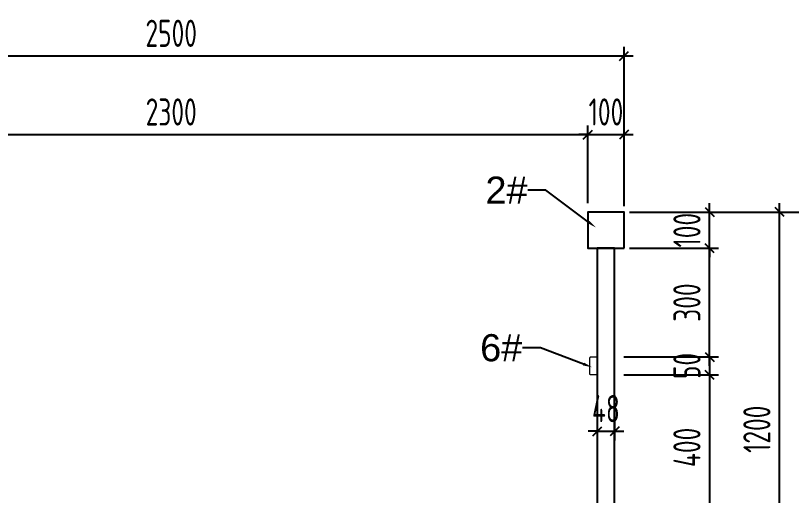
# Model space of a CAD drawing. Header units: millimetres. Extents: x 136606 to 1229059, y 82794 to 127566.
# Drawn here: x 852348 to 856632, y 115875 to 118527 of the extents above; entities that cross this region are included whole.
import ezdxf
from ezdxf import colors
from ezdxf.entities.mleader import LeaderData, LeaderLine
from ezdxf.math import Vec2, Vec3

# ---------------------------------------------------------------- set-up
doc = ezdxf.new("R2010")
doc.units = ezdxf.units.MM
doc.layers.add('型材', color=7, linetype='Continuous', lineweight=15)
for name, color, linetype in [('标注', 9, 'Continuous'), ('铝横梁', 220, 'Continuous'), ('铝通', 4, 'Continuous')]:
    doc.layers.add(name, color=color, linetype=linetype)
doc.styles.add('Arial', font='arial.ttf')
doc.styles.add('hztxt', font='ros1.shx', dxfattribs={"width": 0.8, "bigfont": 'hztxt.shx'})
doc.dimstyles.new('DIM-50-SC0.5', dxfattribs={"dimscale": 50, "dimtxt": 3, "dimasz": 1, "dimexe": 1, "dimexo": 1, "dimgap": 1, "dimtad": 1, "dimdec": 1, "dimlfac": 0.5, "dimdsep": 46, "dimtxsty": 'hztxt', "dimblk": 'OBLIQUE', "dimcen": 0, "dimdle": 1, "dimclrd": 9, "dimclre": 9, "dimclrt": 2, "dimadec": 1, "dimazin": 0, "dimtfac": 1, "dimtdec": 1, "dimtix": 1, "dimtmove": 2, "dimatfit": 3, "dimldrblk": 'OBLIQUE', "dimfxl": 15, "dimtolj": 1, "dimtzin": 0, "dimarcsym": 1})

# ---------------------------------------------------------------- blocks, each defined once
blk = doc.blocks.new('_Oblique')
at = {"color": 0, "linetype": 'ByBlock', "lineweight": -2}
blk.add_line((-0.5, -0.5), (0.5, 0.5), dxfattribs=at)
blk = doc.blocks.new('*D1063')
at = {"layer": 'Defpoints', "color": 0, "transparency": 16777216}
for p in [(855507.8, 117869.1), (850907.8, 117441.2), (855507.8, 117441.2)]:
    blk.add_point(p, dxfattribs=at)
at = {"layer": '标注', "color": 9, "lineweight": -2, "transparency": 16777216}
for p, q in [((850907.8, 117491.2), (850907.8, 117919.1)), ((855507.8, 117491.2), (855507.8, 117919.1)), ((850857.8, 117869.1), (855557.8, 117869.1))]:
    blk.add_line(p, q, dxfattribs=at)
at = {"layer": '标注', "color": 9, "lineweight": -2, "transparency": 16777216, "xscale": 50, "yscale": 50, "zscale": 50, "rotation": 180}
blk.add_blockref('_Oblique', (850907.8, 117869.1), dxfattribs=at)
at = {"layer": '标注', "color": 9, "lineweight": -2, "transparency": 16777216, "xscale": 50, "yscale": 50, "zscale": 50}
blk.add_blockref('_Oblique', (855507.8, 117869.1), dxfattribs=at)
at = {"layer": '标注', "color": 2, "transparency": 16777216, "insert": (853207.8, 117994.1), "char_height": 150, "attachment_point": 5, "style": 'hztxt'}
blk.add_mtext('\\A1;2300', dxfattribs=at)
blk = doc.blocks.new('*D1064')
at = {"layer": 'Defpoints', "color": 0, "transparency": 16777216}
for p in [(855707.8, 117869.1), (855507.8, 117441.2, 0), (855707.8, 117423.2)]:
    blk.add_point(p, dxfattribs=at)
at = {"layer": '标注', "color": 9, "lineweight": -2, "transparency": 16777216}
for p, q in [((855507.8, 117491.2), (855507.8, 117919.1)), ((855707.8, 117473.2), (855707.8, 117919.1)), ((855507.8, 117869.1), (855457.8, 117869.1)), ((855507.8, 117869.1), (855707.8, 117869.1)), ((855707.8, 117869.1), (855757.8, 117869.1))]:
    blk.add_line(p, q, dxfattribs=at)
at = {"layer": '标注', "color": 9, "lineweight": -2, "transparency": 16777216, "xscale": 50, "yscale": 50, "zscale": 50}
blk.add_blockref('_Oblique', (855507.8, 117869.1), dxfattribs=at)
at = {"layer": '标注', "color": 9, "lineweight": -2, "transparency": 16777216, "xscale": 50, "yscale": 50, "zscale": 50, "rotation": 180}
blk.add_blockref('_Oblique', (855707.8, 117869.1), dxfattribs=at)
at = {"layer": '标注', "color": 2, "transparency": 16777216, "insert": (855607.8, 117994.1), "char_height": 150, "attachment_point": 5, "style": 'hztxt'}
blk.add_mtext('\\A1;100', dxfattribs=at)
blk = doc.blocks.new('*D1065')
at = {"layer": 'Defpoints', "color": 0, "transparency": 16777216}
for p in [(855707.8, 118303.6), (850707.8, 117441.2), (855707.8, 117441.2)]:
    blk.add_point(p, dxfattribs=at)
at = {"layer": '标注', "color": 9, "lineweight": -2, "transparency": 16777216}
for p, q in [((850707.8, 117491.2), (850707.8, 118353.6)), ((855707.8, 117491.2), (855707.8, 118353.6)), ((850657.8, 118303.6), (855757.8, 118303.6))]:
    blk.add_line(p, q, dxfattribs=at)
at = {"layer": '标注', "color": 9, "lineweight": -2, "transparency": 16777216, "xscale": 50, "yscale": 50, "zscale": 50, "rotation": 180}
blk.add_blockref('_Oblique', (850707.8, 118303.6), dxfattribs=at)
at = {"layer": '标注', "color": 9, "lineweight": -2, "transparency": 16777216, "xscale": 50, "yscale": 50, "zscale": 50}
blk.add_blockref('_Oblique', (855707.8, 118303.6), dxfattribs=at)
at = {"layer": '标注', "color": 2, "transparency": 16777216, "insert": (853207.8, 118428.6), "char_height": 150, "attachment_point": 5, "style": 'hztxt'}
blk.add_mtext('\\A1;2500', dxfattribs=at)
blk = doc.blocks.new('*D1067')
at = {"layer": 'Defpoints', "color": 0, "transparency": 16777216}
for p in [(855687.7, 117441.2), (856566.3, 117441.2), (855687.7, 115041.2)]:
    blk.add_point(p, dxfattribs=at)
at = {"layer": '标注', "color": 9, "lineweight": -2, "transparency": 16777216}
for p, q in [((856566.3, 114991.2), (856566.3, 117491.2)), ((855737.7, 117441.2), (856616.3, 117441.2)), ((855737.7, 115041.2), (856616.3, 115041.2))]:
    blk.add_line(p, q, dxfattribs=at)
at = {"layer": '标注', "color": 9, "lineweight": -2, "transparency": 16777216, "xscale": 50, "yscale": 50, "zscale": 50}
for p, rotation in [((856566.3, 117441.2), 90), ((856566.3, 115041.2), 270)]:
    blk.add_blockref('_Oblique', p, dxfattribs=dict(at, rotation=rotation))
at = {"layer": '标注', "color": 2, "transparency": 16777216, "insert": (856441.3, 116241.2), "char_height": 150, "attachment_point": 5, "rotation": 90, "style": 'hztxt'}
blk.add_mtext('\\A1;1200', dxfattribs=at)
blk = doc.blocks.new('*D1068')
at = {"layer": 'Defpoints', "color": 0, "transparency": 16777216}
for p in [(855687.7, 117441.2, 0), (855687.7, 114841.2, 0), (856911.4, 114841.2)]:
    blk.add_point(p, dxfattribs=at)
at = {"layer": '标注', "color": 9, "lineweight": -2, "transparency": 16777216}
for p, q in [((856911.4, 117491.2), (856911.4, 114791.2)), ((855737.7, 117441.2), (856961.4, 117441.2)), ((855737.7, 114841.2), (856961.4, 114841.2))]:
    blk.add_line(p, q, dxfattribs=at)
at = {"layer": '标注', "color": 9, "lineweight": -2, "transparency": 16777216, "xscale": 50, "yscale": 50, "zscale": 50}
for p, rotation in [((856911.4, 117441.2), 90), ((856911.4, 114841.2), 270)]:
    blk.add_blockref('_Oblique', p, dxfattribs=dict(at, rotation=rotation))
at = {"layer": '标注', "color": 2, "transparency": 16777216, "insert": (856786.4, 116141.2), "char_height": 150, "attachment_point": 5, "rotation": 90, "style": 'hztxt'}
blk.add_mtext('\\A1;1300', dxfattribs=at)
blk = doc.blocks.new('*D1079')
at = {"layer": 'Defpoints', "color": 0, "transparency": 16777216}
for p in [(855687.7, 117441.2), (856180.1, 117441.2), (855687.7, 117241.2)]:
    blk.add_point(p, dxfattribs=at)
at = {"layer": '标注', "color": 9, "lineweight": -2, "transparency": 16777216}
for p, q in [((856180.1, 117441.2), (856180.1, 117491.2)), ((855737.7, 117441.2), (856230.1, 117441.2)), ((856180.1, 117241.2), (856180.1, 117441.2)), ((855737.7, 117241.2), (856230.1, 117241.2)), ((856180.1, 117241.2), (856180.1, 117191.2))]:
    blk.add_line(p, q, dxfattribs=at)
at = {"layer": '标注', "color": 9, "lineweight": -2, "transparency": 16777216, "xscale": 50, "yscale": 50, "zscale": 50}
for p, rotation in [((856180.1, 117441.2), 270), ((856180.1, 117241.2), 90)]:
    blk.add_blockref('_Oblique', p, dxfattribs=dict(at, rotation=rotation))
at = {"layer": '标注', "color": 2, "transparency": 16777216, "insert": (856055.1, 117341.2), "char_height": 150, "attachment_point": 5, "rotation": 90, "style": 'hztxt'}
blk.add_mtext('\\A1;100', dxfattribs=at)
blk = doc.blocks.new('*D1080')
at = {"layer": 'Defpoints', "color": 0, "transparency": 16777216}
for p in [(855687.7, 117241.2, 0), (856180.1, 117241.2), (855655.8, 116641.1)]:
    blk.add_point(p, dxfattribs=at)
at = {"layer": '标注', "color": 9, "lineweight": -2, "transparency": 16777216}
for p, q in [((856180.1, 116591.1), (856180.1, 117291.2)), ((855737.7, 117241.2), (856230.1, 117241.2)), ((855705.8, 116641.1), (856230.1, 116641.1))]:
    blk.add_line(p, q, dxfattribs=at)
at = {"layer": '标注', "color": 9, "lineweight": -2, "transparency": 16777216, "xscale": 50, "yscale": 50, "zscale": 50}
for p, rotation in [((856180.1, 117241.2), 90), ((856180.1, 116641.1), 270)]:
    blk.add_blockref('_Oblique', p, dxfattribs=dict(at, rotation=rotation))
at = {"layer": '标注', "color": 2, "transparency": 16777216, "insert": (856055.1, 116941.1), "char_height": 150, "attachment_point": 5, "rotation": 90, "style": 'hztxt'}
blk.add_mtext('\\A1;300', dxfattribs=at)
blk = doc.blocks.new('*D1082')
at = {"layer": 'Defpoints', "color": 0, "transparency": 16777216}
for p in [(855655.8, 116641.1), (855655.8, 116541.1), (856180.1, 116541.1)]:
    blk.add_point(p, dxfattribs=at)
at = {"layer": '标注', "color": 9, "lineweight": -2, "transparency": 16777216}
for p, q in [((856180.1, 116641.1), (856180.1, 116691.1)), ((855705.8, 116641.1), (856230.1, 116641.1)), ((856180.1, 116641.1), (856180.1, 116541.1)), ((855705.8, 116541.1), (856230.1, 116541.1)), ((856180.1, 116541.1), (856180.1, 116491.1))]:
    blk.add_line(p, q, dxfattribs=at)
at = {"layer": '标注', "color": 9, "lineweight": -2, "transparency": 16777216, "xscale": 50, "yscale": 50, "zscale": 50}
for p, rotation in [((856180.1, 116641.1), 270), ((856180.1, 116541.1), 90)]:
    blk.add_blockref('_Oblique', p, dxfattribs=dict(at, rotation=rotation))
at = {"layer": '标注', "color": 2, "transparency": 16777216, "insert": (856055.1, 116591.1), "char_height": 150, "attachment_point": 5, "rotation": 90, "style": 'hztxt'}
blk.add_mtext('\\A1;50', dxfattribs=at)
blk = doc.blocks.new('*D1084')
at = {"layer": 'Defpoints', "color": 0, "transparency": 16777216}
for p in [(855655.8, 116541.1), (855655.8, 115741.1, 0), (856180.1, 115741.1)]:
    blk.add_point(p, dxfattribs=at)
at = {"layer": '标注', "color": 9, "lineweight": -2, "transparency": 16777216}
for p, q in [((856180.1, 116591.1), (856180.1, 115691.1)), ((855705.8, 116541.1), (856230.1, 116541.1)), ((855705.8, 115741.1), (856230.1, 115741.1))]:
    blk.add_line(p, q, dxfattribs=at)
at = {"layer": '标注', "color": 9, "lineweight": -2, "transparency": 16777216, "xscale": 50, "yscale": 50, "zscale": 50}
for p, rotation in [((856180.1, 116541.1), 90), ((856180.1, 115741.1), 270)]:
    blk.add_blockref('_Oblique', p, dxfattribs=dict(at, rotation=rotation))
at = {"layer": '标注', "color": 2, "transparency": 16777216, "insert": (856055.1, 116141.1), "char_height": 150, "attachment_point": 5, "rotation": 90, "style": 'hztxt'}
blk.add_mtext('\\A1;400', dxfattribs=at)
blk = doc.blocks.new('Fushou')
at = {"layer": '型材'}
blk.add_lwpolyline([(320873, 174507.1, 0.414214), (320878, 174512.1), (320878, 174602.1, 0.414214), (320873, 174607.1), (320843, 174607.1, 0.414214), (320838, 174602.1), (320838, 174512.1, 0.414214), (320843, 174507.1)], format="xyb", close=True, dxfattribs=at)
at = {"layer": '型材', "elevation": 0}
blk.add_lwpolyline([(320873, 173607.1, 0.414214), (320878, 173612.1), (320878, 173702.1, 0.414214), (320873, 173707.1), (320843, 173707.1, 0.414214), (320838, 173702.1), (320838, 173612.1, 0.414214), (320843, 173607.1)], format="xyb", close=True, dxfattribs=at)
at = {"layer": '铝横梁', "color": 6}
blk.add_lwpolyline([(320742, 175207.1), (320838, 175207.1), (320838, 173007.1), (320742, 173007.1)], close=True, dxfattribs=at)
at = {"layer": '铝通'}
for points in [[(320690, 175207.1), (320690, 175407.1), (320890, 175407.1), (320890, 175207.1), (320690, 175207.1)], [(320690, 172807.1), (320690, 173007.1), (320890, 173007.1), (320890, 172807.1), (320690, 172807.1)]]:
    blk.add_lwpolyline(points, dxfattribs=at)
blk = doc.blocks.new('*D1095')
at = {"layer": 'Defpoints', "color": 0, "transparency": 16777216}
for p in [(855559.8, 116477.8), (855655.8, 116477.8), (855655.8, 116230)]:
    blk.add_point(p, dxfattribs=at)
at = {"layer": '标注', "color": 9, "lineweight": -2, "transparency": 16777216}
for p, q in [((855559.8, 116427.8), (855559.8, 116180)), ((855655.8, 116427.8), (855655.8, 116180)), ((855559.8, 116230), (855509.8, 116230)), ((855559.8, 116230), (855655.8, 116230)), ((855655.8, 116230), (855705.8, 116230))]:
    blk.add_line(p, q, dxfattribs=at)
at = {"layer": '标注', "color": 9, "lineweight": -2, "transparency": 16777216, "xscale": 50, "yscale": 50, "zscale": 50}
blk.add_blockref('_Oblique', (855559.8, 116230), dxfattribs=at)
at = {"layer": '标注', "color": 9, "lineweight": -2, "transparency": 16777216, "xscale": 50, "yscale": 50, "zscale": 50, "rotation": 180}
blk.add_blockref('_Oblique', (855655.8, 116230), dxfattribs=at)
at = {"layer": '标注', "color": 2, "transparency": 16777216, "insert": (855607.8, 116355), "char_height": 150, "attachment_point": 5, "style": 'hztxt'}
blk.add_mtext('\\A1;48', dxfattribs=at)

msp = doc.modelspace()

# ---------------------------------------------------------------- block references
at = {"color": 7, "xscale": -1}
msp.add_blockref('Fushou', (1176397.8072, -57965.9919), dxfattribs=at)

# ---------------------------------------------------------------- dimensions: what is measured, and where the dimension line sits
at = {"layer": '标注'}
for base, p1, p2, picture, middle in [((855707.7978, 118303.6017), (850707.7739, 117441.1506), (855707.7978, 117441.1506), '*D1065', (853207.7858, 118428.6017)), ((855507.7978, 117869.0643), (850907.7739, 117441.1506), (855507.7978, 117441.1506), '*D1063', (853207.7858, 117994.0643)), ((855707.7978, 117869.0643, -0.001), (855507.7978, 117441.1506), (855707.7978, 117423.1518, -0.001), '*D1064', (855607.7978, 117994.0643, -0.001))]:
    dim = msp.add_linear_dim(base=base, p1=p1, p2=p2, dimstyle='DIM-50-SC0.5', dxfattribs=at)
    dim.commit()
    dim.dimension.update_dxf_attribs({"geometry": picture, "text_midpoint": middle})
for base, p1, p2, angle, picture, middle in [((856180.0931, 117441.1506, -0.001), (855687.6975, 117241.1506, -0.001), (855687.6975, 117441.1506, -0.001), 90, '*D1079', (856055.0931, 117341.1506, -0.001)), ((856566.2828, 117441.1506, -0.001), (855687.6975, 115041.1545, -0.001), (855687.6975, 117441.1506, -0.001), 90, '*D1067', (856441.2828, 116241.1525, -0.001)), ((856911.449, 114841.1545, 0.001), (855687.6975, 117441.1506, -0.001), (855687.6975, 114841.1545, -0.001), 90, '*D1068', (856786.449, 116141.1525, 0.001)), ((856180.0931, 117241.1506), (855655.7978, 116641.1214), (855687.6975, 117241.1506, -0.001), 90, '*D1080', (856055.0931, 116941.136)), ((856180.0931, 116541.1214), (855655.7978, 116641.1214), (855655.7978, 116541.1214), 90, '*D1082', (856055.0931, 116591.1214)), ((856180.0931, 115741.1214), (855655.7978, 116541.1214), (855655.7978, 115741.1214, 0.001), 90, '*D1084', (856055.0931, 116141.1214)), ((855655.7978, 116229.9942), (855559.7978, 116477.7618), (855655.7978, 116477.7618), 180, '*D1095', (855607.7978, 116354.9942))]:
    dim = msp.add_linear_dim(base=base, p1=p1, p2=p2, angle=angle, dimstyle='DIM-50-SC0.5', dxfattribs=at)
    dim.commit()
    dim.dimension.update_dxf_attribs({"geometry": picture, "text_midpoint": middle})

# ---------------------------------------------------------------- leaders
at = {"layer": '标注', "color": 6}
ml = msp.add_multileader_mtext('Standard', dxfattribs=at)
ml.set_content('2#', color=6, style='Arial')
ml.set_leader_properties(color=9)
ml.build(insert=Vec2(0, 0))
ml.multileader.update_dxf_attribs({"dogleg_length": 100, "arrow_head_size": 50})
ctx = ml.context
ctx.base_point, ctx.char_height, ctx.arrow_head_size, ctx.landing_gap_size, ctx.plane_origin = Vec3(854950.3009, 117562.1978, -0.001), 150, 50, 1, Vec3(854276.5847, 118025.9291, -0.001)
ctx.text_align_type = 2
notes = []
notes.append((ctx, [(0, (1, 1, 0), (855276.5847, 117562.1978, -0.001), (-1, 0), 100, [(0, [(855552.4688, 117356.0672, -0.001)], 0, [])])]))
ctx.mtext.insert, ctx.mtext.alignment, ctx.mtext.flow_direction = Vec3(855175.5847, 117637.1978, -0.001), 3, 5
ml = msp.add_multileader_mtext('Standard', dxfattribs=at)
ml.set_content('6#', color=6, style='Arial')
ml.set_leader_properties(color=9)
ml.build(insert=Vec2(0, 0))
ml.multileader.update_dxf_attribs({"dogleg_length": 100, "arrow_head_size": 50})
ctx = ml.context
ctx.base_point, ctx.char_height, ctx.arrow_head_size, ctx.landing_gap_size, ctx.plane_origin = Vec3(854922.7121, 116690.4843), 150, 50, 1, Vec3(855807.8039, 117957.1019)
ctx.text_align_type = 2
notes.append((ctx, [(1, (1, 1, 0), (855247.2564, 116690.4843), (-1, 0), 100, [(0, [(855530.7412, 116584.0874)], 0, [])])]))
ctx.mtext.insert, ctx.mtext.alignment, ctx.mtext.flow_direction = Vec3(855146.2564, 116766.7432), 3, 5
for ctx, leaders in notes:
    for number, flags, end, landing, length, lines in leaders:
        leader = LeaderData()
        leader.index, (leader.has_last_leader_line, leader.has_dogleg_vector, leader.attachment_direction) = number, flags
        leader.last_leader_point, leader.dogleg_vector, leader.dogleg_length = Vec3(end), Vec3(landing), length
        for number, points, colour, breaks in lines:
            line = LeaderLine()
            line.index, line.vertices, line.color, line.breaks = number, Vec3.list(points), colors.encode_raw_color(colour), breaks
            leader.lines.append(line)
        ctx.leaders.append(leader)

doc.saveas('drawing.dxf')
